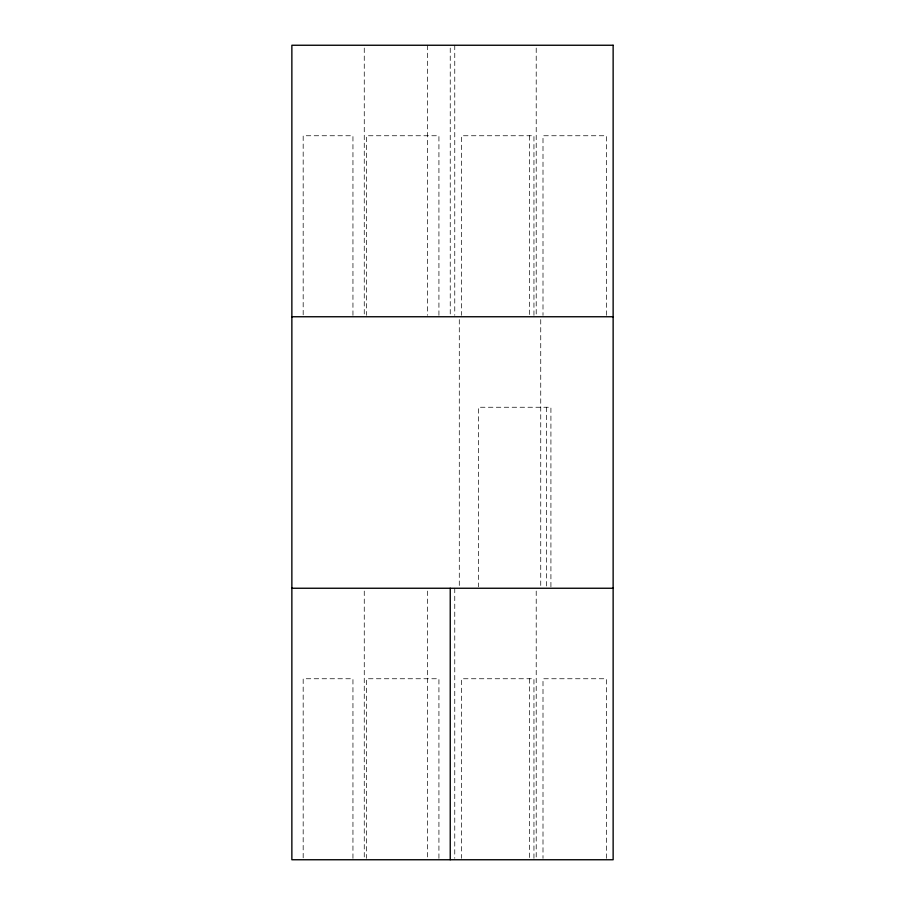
<?xml version="1.0" encoding="UTF-8"?>
<svg xmlns="http://www.w3.org/2000/svg" width="905" height="905" viewBox="0 0 905 905"><rect width="100%" height="100%" fill="white"/><g stroke="black" fill="none" stroke-linecap="round" stroke-linejoin="round"><path stroke-width="0.68" stroke-dasharray="4.53 3.39" d="M606.35 315.336L606.35 135.75L543 135.75L543 315.336M606.35 858.336L606.35 678.75L543 678.75L543 858.336M550.919 586.836L550.919 407.25L478.519 407.25L478.519 586.836M546.394 407.25L546.394 586.836M540.738 319.578L540.738 586.836M536.213 48.078L536.213 315.336M536.213 591.078L536.213 858.336M533.95 315.336L533.95 135.75L461.55 135.75L461.55 315.336M533.95 858.336L533.95 678.75L461.55 678.75L461.55 858.336M529.425 135.75L529.425 315.336M529.425 678.75L529.425 858.336M459.288 319.578L459.288 586.836M454.763 45.25L454.763 315.336M454.763 588.25L454.763 858.336M450.238 48.078L450.238 315.336M438.925 315.336L438.925 135.75L366.525 135.75L366.525 315.336M438.925 858.336L438.925 678.75L366.525 678.75L366.525 858.336M427.613 45.25L427.613 315.336M427.613 591.078L427.613 858.336M364.263 48.078L364.263 315.336M364.263 591.078L364.263 858.336M352.95 315.336L352.95 135.75L303.175 135.75L303.175 315.336M352.95 858.336L352.95 678.75L303.175 678.75L303.175 858.336"/><path stroke-width="1.36" d="M291.863 316.75L613.138 316.75M291.863 588.25L613.138 588.25M450.238 588.25L450.238 859.75M613.138 45.25L291.863 45.25L291.863 859.75L613.138 859.75L613.138 45.25"/></g></svg>
